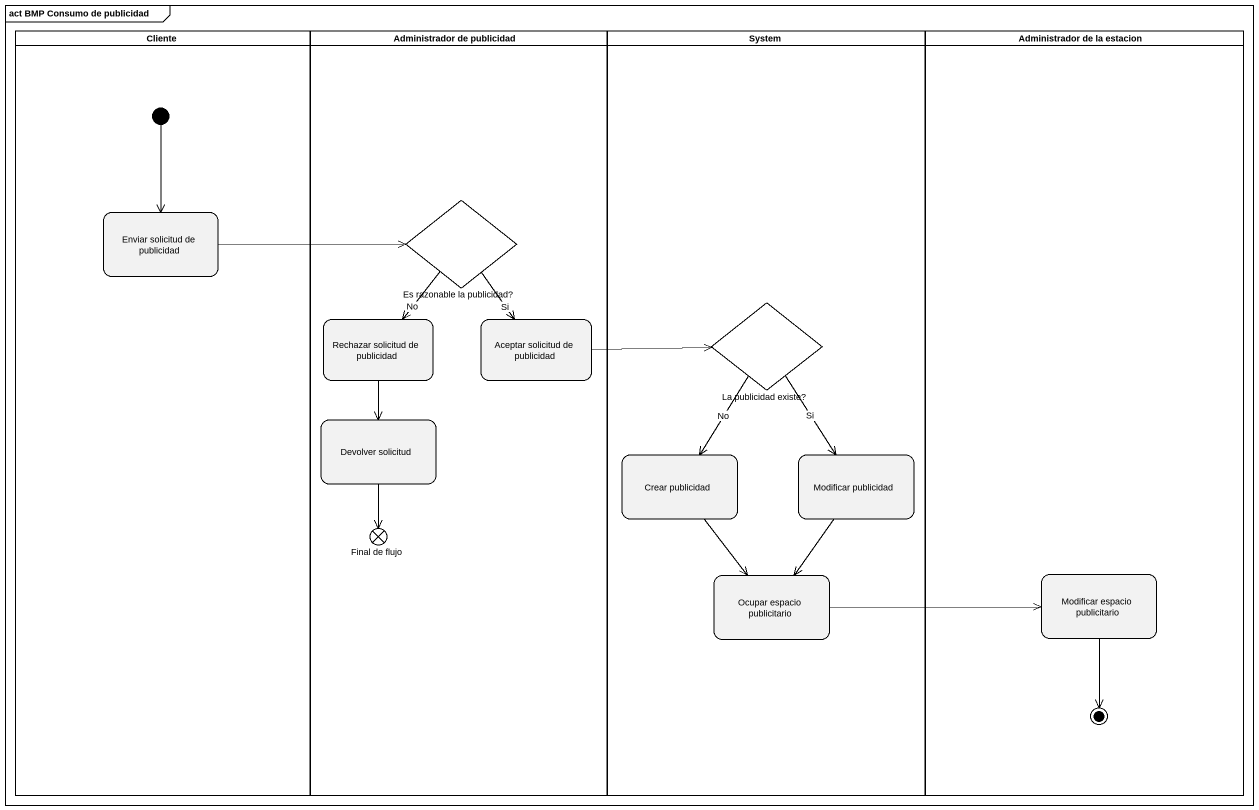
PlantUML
@startuml
mainframe act BMP Consumo de publicidad
hide empty description
state Cliente <<partition>> {
  state "Enviar solicitud de publicidad" as Enviar_solicitud_de
  [*] --> Enviar_solicitud_de
}
state "Administrador de publicidad" as Administrador_de_publicidad <<partition>> {
  state "Es razonable la publicidad?" as Es_razonable_la_publicidad <<choice>>
  state "Rechazar solicitud de publicidad" as Rechazar_solicitud_de
  state "Aceptar solicitud de publicidad" as Aceptar_solicitud_de
  state "Devolver solicitud" as Devolver_solicitud
  state "Final de flujo" as Final_de_flujo <<end>>
}
state System <<partition>> {
  state "La publicidad existe?" as La_publicidad_existe <<choice>>
  state "Crear publicidad" as Crear_publicidad
  state "Modificar publicidad" as Modificar_publicidad
  state "Ocupar espacio publicitario" as Ocupar_espacio_publicitario
}
state "Administrador de la estacion" as Administrador_de_la_estacion <<partition>> {
  state "Modificar espacio publicitario" as Modificar_espacio
  Modificar_espacio --> [*]
}
Es_razonable_la_publicidad --> Rechazar_solicitud_de : No
Es_razonable_la_publicidad --> Aceptar_solicitud_de : Si
Enviar_solicitud_de -right-> Es_razonable_la_publicidad
Rechazar_solicitud_de --> Devolver_solicitud
Aceptar_solicitud_de -right-> La_publicidad_existe
La_publicidad_existe --> Crear_publicidad : No
La_publicidad_existe --> Modificar_publicidad : Si
Devolver_solicitud --> Final_de_flujo
Crear_publicidad --> Ocupar_espacio_publicitario
Modificar_publicidad --> Ocupar_espacio_publicitario
Ocupar_espacio_publicitario -right-> Modificar_espacio
@enduml
